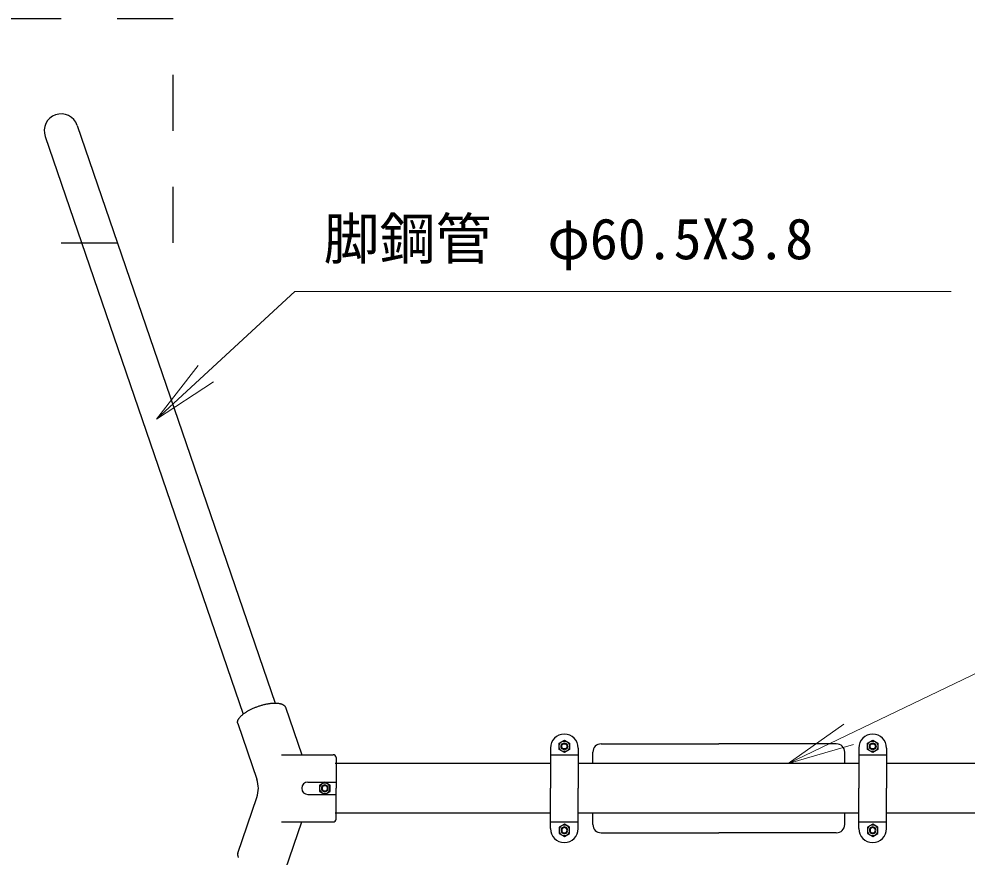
# Model space of a CAD drawing. Units: millimetres at full size, sheet at 1:40; details may follow other scales. Extents: x 600 to 16200, y 600 to 11280.
# Drawn here: x 2896 to 4590, y 5919 to 7417 of the extents above; entities that cross this region are included whole.
import ezdxf
from ezdxf.enums import TextEntityAlignment as Align

# ---------------------------------------------------------------- set-up
doc = ezdxf.new("R2010")
doc.units = ezdxf.units.MM
doc.header["$LTSCALE"] = 40
doc.linetypes.add('USER1', pattern=[5, 2.5, -2.5])
doc.layers.add('D-STR-HTXT\u3000旗上げ', color=7, linetype='Continuous', lineweight=13)
doc.layers.add('D-STR\u3000構造物外形線', color=1, linetype='Continuous', lineweight=25)
doc.styles.add('ＭＳ ゴシック', font='')
doc.styles.get('ＭＳ ゴシック').set_extended_font_data('MS Gothic')

# ---------------------------------------------------------------- blocks, each defined once
blk = doc.blocks.new('open_arrow')
at = {"color": 0, "linetype": 'Continuous', "lineweight": -2}
blk.add_lwpolyline([(7.5, 1.25), (0, 0), (7.5, -1.25)], dxfattribs=at)

msp = doc.modelspace()

# ---------------------------------------------------------------- linework, layer by layer
at = {"layer": 'D-STR-HTXT\u3000旗上げ'}
for points in [[(3141.62, 6701.97), (3388.62, 6930.09), (3404.62, 6930.09), (4561.47, 6930.09), (3983.04, 6930.09)], [(4270.02, 6086.65), (4760.27, 6321.58), (4776.27, 6321.58), (5928.56, 6321.58), (5352.42, 6321.58)]]:
    msp.add_lwpolyline(points, dxfattribs=at)
at = {"layer": 'D-STR\u3000構造物外形線'}
for p, q in [((2999.84, 7226.91), (3353.8, 6194.4)), ((2942.6, 7207.29), (3296.56, 6174.78)), ((3371.93, 6187), (3401.03, 6102.1)), ((3286.79, 6157.81), (3320.9, 6058.32)), ((3860.82, 6122.58), (3870.35, 6128.05)), ((3860.82, 6111.63), (3860.82, 6122.58)), ((3861.12, 6119.58), (3863.6, 6123.85)), ((3861.12, 6114.63), (3861.12, 6119.58)), ((3863.6, 6123.85), (3867.87, 6126.33)), ((3864.35, 6117.1), (3864.57, 6118.68)), ((3864.57, 6115.53), (3864.35, 6117.1)), ((3864.57, 6118.68), (3865.17, 6120.1)), ((3865.17, 6114.1), (3864.57, 6115.53)), ((3865.17, 6120.1), (3866.07, 6121.38)), ((3865.62, 6117.1), (3865.85, 6118.6)), ((3865.85, 6115.68), (3865.62, 6117.1)), ((3865.85, 6118.6), (3866.52, 6119.88)), ((3866.52, 6114.33), (3865.85, 6115.68)), ((3866.07, 6121.38), (3867.35, 6122.28)), ((3866.52, 6119.88), (3867.57, 6120.93)), ((3867.35, 6122.28), (3868.77, 6122.88)), ((3867.57, 6120.93), (3868.85, 6121.6)), ((3867.87, 6126.33), (3872.82, 6126.33)), ((3868.77, 6122.88), (3870.35, 6123.1)), ((3868.85, 6121.6), (3870.35, 6121.83)), ((3870.35, 6128.05), (3879.8, 6122.58)), ((3870.35, 6123.1), (3871.92, 6122.88)), ((3870.35, 6121.83), (3871.77, 6121.6)), ((3871.77, 6121.6), (3873.12, 6120.93)), ((3871.92, 6122.88), (3873.35, 6122.28)), ((3872.82, 6126.33), (3877.02, 6123.85)), ((3873.12, 6120.93), (3874.17, 6119.88)), ((3873.35, 6122.28), (3874.55, 6121.38)), ((3874.17, 6119.88), (3874.85, 6118.6)), ((3874.85, 6115.68), (3874.17, 6114.33)), ((3874.55, 6121.38), (3875.52, 6120.1)), ((3874.85, 6118.6), (3875.07, 6117.1)), ((3875.07, 6117.1), (3874.85, 6115.68)), ((3875.52, 6120.1), (3876.12, 6118.68)), ((3876.12, 6115.53), (3875.52, 6114.1)), ((3876.12, 6118.68), (3876.35, 6117.1)), ((3876.35, 6117.1), (3876.12, 6115.53)), ((3877.02, 6123.85), (3879.5, 6119.58)), ((3879.5, 6119.58), (3879.5, 6114.63)), ((3879.8, 6122.58), (3879.8, 6111.63)), ((3936.22, 6121.6), (4146.22, 6121.6)), ((4356.22, 6121.6), (4146.22, 6121.6)), ((4411.7, 6122.58), (4421.22, 6128.05)), ((4411.7, 6111.63), (4411.7, 6122.58)), ((4412, 6119.58), (4414.47, 6123.85)), ((4412, 6114.63), (4412, 6119.58)), ((4414.47, 6123.85), (4418.75, 6126.33)), ((4415.22, 6117.1), (4415.45, 6118.68)), ((4415.45, 6115.53), (4415.22, 6117.1)), ((4415.45, 6118.68), (4416.05, 6120.1)), ((4416.05, 6114.1), (4415.45, 6115.53)), ((4416.05, 6120.1), (4416.95, 6121.38)), ((4416.5, 6117.1), (4416.72, 6118.6)), ((4416.72, 6115.68), (4416.5, 6117.1)), ((4416.72, 6118.6), (4417.4, 6119.88)), ((4417.4, 6114.33), (4416.72, 6115.68)), ((4416.95, 6121.38), (4418.22, 6122.28)), ((4417.4, 6119.88), (4418.45, 6120.93)), ((4418.22, 6122.28), (4419.65, 6122.88)), ((4418.45, 6120.93), (4419.72, 6121.6)), ((4418.75, 6126.33), (4423.7, 6126.33)), ((4419.65, 6122.88), (4421.22, 6123.1)), ((4419.72, 6121.6), (4421.22, 6121.83)), ((4421.22, 6128.05), (4430.67, 6122.58)), ((4421.22, 6123.1), (4422.8, 6122.88)), ((4421.22, 6121.83), (4422.65, 6121.6)), ((4422.65, 6121.6), (4424, 6120.93)), ((4422.8, 6122.88), (4424.22, 6122.28)), ((4423.7, 6126.33), (4427.9, 6123.85)), ((4424, 6120.93), (4425.05, 6119.88)), ((4424.22, 6122.28), (4425.42, 6121.38)), ((4425.05, 6119.88), (4425.72, 6118.6)), ((4425.72, 6115.68), (4425.05, 6114.33)), ((4425.42, 6121.38), (4426.4, 6120.1)), ((4425.72, 6118.6), (4425.95, 6117.1)), ((4425.95, 6117.1), (4425.72, 6115.68)), ((4426.4, 6120.1), (4427, 6118.68)), ((4427, 6115.53), (4426.4, 6114.1)), ((4427, 6118.68), (4427.22, 6117.1)), ((4427.22, 6117.1), (4427, 6115.53)), ((4427.9, 6123.85), (4430.37, 6119.58)), ((4430.37, 6119.58), (4430.37, 6114.63)), ((4430.67, 6122.58), (4430.67, 6111.63)), ((3365.2, 6102.1), (3457.35, 6102.1)), ((3845.6, 6114.1), (3845.6, 6042.1)), ((3845.6, 6102.1), (3895.1, 6102.1)), ((3870.35, 6106.15), (3860.82, 6111.63)), ((3863.6, 6110.43), (3861.12, 6114.63)), ((3867.87, 6107.95), (3863.6, 6110.43)), ((3866.07, 6112.9), (3865.17, 6114.1)), ((3867.35, 6111.93), (3866.07, 6112.9)), ((3867.57, 6113.28), (3866.52, 6114.33)), ((3868.77, 6111.33), (3867.35, 6111.93)), ((3868.85, 6112.6), (3867.57, 6113.28)), ((3872.82, 6107.95), (3867.87, 6107.95)), ((3870.35, 6111.1), (3868.77, 6111.33)), ((3870.35, 6112.38), (3868.85, 6112.6)), ((3871.77, 6112.6), (3870.35, 6112.38)), ((3879.8, 6111.63), (3870.35, 6106.15)), ((3871.92, 6111.33), (3870.35, 6111.1)), ((3873.12, 6113.28), (3871.77, 6112.6)), ((3873.35, 6111.93), (3871.92, 6111.33)), ((3877.02, 6110.43), (3872.82, 6107.95)), ((3874.17, 6114.33), (3873.12, 6113.28)), ((3874.55, 6112.9), (3873.35, 6111.93)), ((3875.52, 6114.1), (3874.55, 6112.9)), ((3879.5, 6114.63), (3877.02, 6110.43)), ((3895.1, 6114.1), (3895.1, 6042.1)), ((3921.22, 6087.1), (3921.22, 6106.6)), ((4371.22, 6087.1), (4371.22, 6106.6)), ((4396.47, 6114.1), (4396.47, 6042.1)), ((4396.47, 6102.1), (4445.97, 6102.1)), ((4421.22, 6106.15), (4411.7, 6111.63)), ((4414.47, 6110.43), (4412, 6114.63)), ((4418.75, 6107.95), (4414.47, 6110.43)), ((4416.95, 6112.9), (4416.05, 6114.1)), ((4418.22, 6111.93), (4416.95, 6112.9)), ((4418.45, 6113.28), (4417.4, 6114.33)), ((4419.65, 6111.33), (4418.22, 6111.93)), ((4419.72, 6112.6), (4418.45, 6113.28)), ((4423.7, 6107.95), (4418.75, 6107.95)), ((4421.22, 6111.1), (4419.65, 6111.33)), ((4421.22, 6112.38), (4419.72, 6112.6)), ((4422.65, 6112.6), (4421.22, 6112.38)), ((4430.67, 6111.63), (4421.22, 6106.15)), ((4422.8, 6111.33), (4421.22, 6111.1)), ((4424, 6113.28), (4422.65, 6112.6)), ((4424.22, 6111.93), (4422.8, 6111.33)), ((4427.9, 6110.43), (4423.7, 6107.95)), ((4425.05, 6114.33), (4424, 6113.28)), ((4425.42, 6112.9), (4424.22, 6111.93)), ((4426.4, 6114.1), (4425.42, 6112.9)), ((4430.37, 6114.63), (4427.9, 6110.43)), ((4445.97, 6114.1), (4445.97, 6042.1)), ((3845.6, 6086.65), (3460.85, 6086.65)), ((3462.35, 6097.1), (3462.35, 6042.1)), ((4396.47, 6086.65), (3895.1, 6086.65)), ((4996.47, 6086.65), (4445.97, 6086.65)), ((3412.1, 6053.1), (3462.35, 6053.1)), ((3442.35, 6053.05), (3432.82, 6047.58)), ((3432.82, 6047.58), (3432.82, 6036.63)), ((3435.6, 6048.78), (3433.12, 6044.58)), ((3439.87, 6051.25), (3435.6, 6048.78)), ((3439.35, 6047.28), (3438.07, 6046.3)), ((3440.77, 6047.88), (3439.35, 6047.28)), ((3444.82, 6051.25), (3439.87, 6051.25)), ((3442.35, 6048.1), (3440.77, 6047.88)), ((3451.8, 6047.58), (3442.35, 6053.05)), ((3443.92, 6047.88), (3442.35, 6048.1)), ((3445.35, 6047.28), (3443.92, 6047.88)), ((3449.02, 6048.78), (3444.82, 6051.25)), ((3446.55, 6046.3), (3445.35, 6047.28)), ((3451.5, 6044.58), (3449.02, 6048.78)), ((3451.8, 6036.63), (3451.8, 6047.58)), ((3412.1, 6031.1), (3462.35, 6031.1)), ((3432.82, 6036.63), (3442.35, 6031.15)), ((3433.12, 6044.58), (3433.12, 6039.63)), ((3433.12, 6039.63), (3435.6, 6035.35)), ((3435.6, 6035.35), (3439.87, 6032.88)), ((3436.57, 6043.68), (3436.35, 6042.1)), ((3436.35, 6042.1), (3436.57, 6040.53)), ((3437.17, 6045.1), (3436.57, 6043.68)), ((3436.57, 6040.53), (3437.17, 6039.1)), ((3438.07, 6046.3), (3437.17, 6045.1)), ((3437.17, 6039.1), (3438.07, 6037.83)), ((3437.85, 6043.53), (3437.62, 6042.1)), ((3437.62, 6042.1), (3437.85, 6040.6)), ((3438.52, 6044.88), (3437.85, 6043.53)), ((3437.85, 6040.6), (3438.52, 6039.33)), ((3438.07, 6037.83), (3439.35, 6036.93)), ((3439.57, 6045.93), (3438.52, 6044.88)), ((3438.52, 6039.33), (3439.57, 6038.28)), ((3439.35, 6036.93), (3440.77, 6036.33)), ((3440.85, 6046.6), (3439.57, 6045.93)), ((3439.57, 6038.28), (3440.85, 6037.6)), ((3439.87, 6032.88), (3444.82, 6032.88)), ((3440.77, 6036.33), (3442.35, 6036.1)), ((3442.35, 6046.83), (3440.85, 6046.6)), ((3440.85, 6037.6), (3442.35, 6037.38)), ((3443.77, 6046.6), (3442.35, 6046.83)), ((3442.35, 6037.38), (3443.77, 6037.6)), ((3442.35, 6031.15), (3451.8, 6036.63)), ((3442.35, 6036.1), (3443.92, 6036.33)), ((3445.12, 6045.93), (3443.77, 6046.6)), ((3443.77, 6037.6), (3445.12, 6038.28)), ((3443.92, 6036.33), (3445.35, 6036.93)), ((3444.82, 6032.88), (3449.02, 6035.35)), ((3446.17, 6044.88), (3445.12, 6045.93)), ((3445.12, 6038.28), (3446.17, 6039.33)), ((3445.35, 6036.93), (3446.55, 6037.83)), ((3446.85, 6043.53), (3446.17, 6044.88)), ((3446.17, 6039.33), (3446.85, 6040.6)), ((3447.52, 6045.1), (3446.55, 6046.3)), ((3446.55, 6037.83), (3447.52, 6039.1)), ((3447.07, 6042.1), (3446.85, 6043.53)), ((3446.85, 6040.6), (3447.07, 6042.1)), ((3448.12, 6043.68), (3447.52, 6045.1)), ((3447.52, 6039.1), (3448.12, 6040.53)), ((3448.35, 6042.1), (3448.12, 6043.68)), ((3448.12, 6040.53), (3448.35, 6042.1)), ((3449.02, 6035.35), (3451.5, 6039.63)), ((3451.5, 6039.63), (3451.5, 6044.58)), ((3462.35, 5987.1), (3462.35, 6042.1)), ((3845.6, 5970.1), (3845.6, 6042.1)), ((3895.1, 5970.1), (3895.1, 6042.1)), ((4396.47, 5970.1), (4396.47, 6042.1)), ((4445.97, 5970.1), (4445.97, 6042.1)), ((3286.79, 5926.39), (3320.9, 6025.89)), ((3845.6, 5997.55), (3460.85, 5997.55)), ((4396.47, 5997.55), (3895.1, 5997.55)), ((3921.22, 5977.6), (3921.22, 5997.1)), ((4371.22, 5977.6), (4371.22, 5997.1)), ((4996.47, 5997.55), (4445.97, 5997.55)), ((3365.2, 5982.1), (3457.35, 5982.1)), ((3371.93, 5897.21), (3401.03, 5982.1)), ((3845.6, 5982.1), (3895.1, 5982.1)), ((4396.47, 5982.1), (4445.97, 5982.1)), ((3870.35, 5978.05), (3860.82, 5972.58)), ((3860.82, 5972.58), (3860.82, 5961.63)), ((3863.6, 5973.78), (3861.12, 5969.58)), ((3861.12, 5969.58), (3861.12, 5964.63)), ((3861.12, 5964.63), (3863.6, 5960.35)), ((3867.87, 5976.25), (3863.6, 5973.78)), ((3864.57, 5968.68), (3864.35, 5967.1)), ((3864.35, 5967.1), (3864.57, 5965.53)), ((3865.17, 5970.1), (3864.57, 5968.68)), ((3864.57, 5965.53), (3865.17, 5964.1)), ((3866.07, 5971.3), (3865.17, 5970.1)), ((3865.17, 5964.1), (3866.07, 5962.83)), ((3865.85, 5968.53), (3865.62, 5967.1)), ((3865.62, 5967.1), (3865.85, 5965.6)), ((3866.52, 5969.88), (3865.85, 5968.53)), ((3865.85, 5965.6), (3866.52, 5964.33)), ((3867.35, 5972.28), (3866.07, 5971.3)), ((3866.07, 5962.83), (3867.35, 5961.93)), ((3867.57, 5970.93), (3866.52, 5969.88)), ((3866.52, 5964.33), (3867.57, 5963.28)), ((3868.77, 5972.88), (3867.35, 5972.28)), ((3868.85, 5971.6), (3867.57, 5970.93)), ((3867.57, 5963.28), (3868.85, 5962.6)), ((3872.82, 5976.25), (3867.87, 5976.25)), ((3870.35, 5973.1), (3868.77, 5972.88)), ((3870.35, 5971.83), (3868.85, 5971.6)), ((3868.85, 5962.6), (3870.35, 5962.38)), ((3879.8, 5972.58), (3870.35, 5978.05)), ((3871.92, 5972.88), (3870.35, 5973.1)), ((3871.77, 5971.6), (3870.35, 5971.83)), ((3870.35, 5962.38), (3871.77, 5962.6)), ((3873.12, 5970.93), (3871.77, 5971.6)), ((3871.77, 5962.6), (3873.12, 5963.28)), ((3873.35, 5972.28), (3871.92, 5972.88)), ((3877.02, 5973.78), (3872.82, 5976.25)), ((3874.17, 5969.88), (3873.12, 5970.93)), ((3873.12, 5963.28), (3874.17, 5964.33)), ((3874.55, 5971.3), (3873.35, 5972.28)), ((3873.35, 5961.93), (3874.55, 5962.83)), ((3874.85, 5968.53), (3874.17, 5969.88)), ((3874.17, 5964.33), (3874.85, 5965.6)), ((3875.52, 5970.1), (3874.55, 5971.3)), ((3874.55, 5962.83), (3875.52, 5964.1)), ((3875.07, 5967.1), (3874.85, 5968.53)), ((3874.85, 5965.6), (3875.07, 5967.1)), ((3876.12, 5968.68), (3875.52, 5970.1)), ((3875.52, 5964.1), (3876.12, 5965.53)), ((3876.35, 5967.1), (3876.12, 5968.68)), ((3876.12, 5965.53), (3876.35, 5967.1)), ((3879.5, 5969.58), (3877.02, 5973.78)), ((3877.02, 5960.35), (3879.5, 5964.63)), ((3879.5, 5964.63), (3879.5, 5969.58)), ((3879.8, 5961.63), (3879.8, 5972.58)), ((3936.22, 5962.6), (4146.22, 5962.6)), ((4356.22, 5962.6), (4146.22, 5962.6)), ((4421.22, 5978.05), (4411.7, 5972.58)), ((4411.7, 5972.58), (4411.7, 5961.63)), ((4414.47, 5973.78), (4412, 5969.58)), ((4412, 5969.58), (4412, 5964.63)), ((4412, 5964.63), (4414.47, 5960.35)), ((4418.75, 5976.25), (4414.47, 5973.78)), ((4415.45, 5968.68), (4415.22, 5967.1)), ((4415.22, 5967.1), (4415.45, 5965.53)), ((4416.05, 5970.1), (4415.45, 5968.68)), ((4415.45, 5965.53), (4416.05, 5964.1)), ((4416.95, 5971.3), (4416.05, 5970.1)), ((4416.05, 5964.1), (4416.95, 5962.83)), ((4416.72, 5968.53), (4416.5, 5967.1)), ((4416.5, 5967.1), (4416.72, 5965.6)), ((4417.4, 5969.88), (4416.72, 5968.53)), ((4416.72, 5965.6), (4417.4, 5964.33)), ((4418.22, 5972.28), (4416.95, 5971.3)), ((4416.95, 5962.83), (4418.22, 5961.93)), ((4418.45, 5970.93), (4417.4, 5969.88)), ((4417.4, 5964.33), (4418.45, 5963.28)), ((4419.65, 5972.88), (4418.22, 5972.28)), ((4419.72, 5971.6), (4418.45, 5970.93)), ((4418.45, 5963.28), (4419.72, 5962.6)), ((4423.7, 5976.25), (4418.75, 5976.25)), ((4421.22, 5973.1), (4419.65, 5972.88)), ((4421.22, 5971.83), (4419.72, 5971.6)), ((4419.72, 5962.6), (4421.22, 5962.38)), ((4430.67, 5972.58), (4421.22, 5978.05)), ((4422.8, 5972.88), (4421.22, 5973.1)), ((4422.65, 5971.6), (4421.22, 5971.83)), ((4421.22, 5962.38), (4422.65, 5962.6)), ((4424, 5970.93), (4422.65, 5971.6)), ((4422.65, 5962.6), (4424, 5963.28)), ((4424.22, 5972.28), (4422.8, 5972.88)), ((4427.9, 5973.78), (4423.7, 5976.25)), ((4425.05, 5969.88), (4424, 5970.93)), ((4424, 5963.28), (4425.05, 5964.33)), ((4425.42, 5971.3), (4424.22, 5972.28)), ((4424.22, 5961.93), (4425.42, 5962.83)), ((4425.72, 5968.53), (4425.05, 5969.88)), ((4425.05, 5964.33), (4425.72, 5965.6)), ((4426.4, 5970.1), (4425.42, 5971.3)), ((4425.42, 5962.83), (4426.4, 5964.1)), ((4425.95, 5967.1), (4425.72, 5968.53)), ((4425.72, 5965.6), (4425.95, 5967.1)), ((4427, 5968.68), (4426.4, 5970.1)), ((4426.4, 5964.1), (4427, 5965.53)), ((4427.22, 5967.1), (4427, 5968.68)), ((4427, 5965.53), (4427.22, 5967.1)), ((4430.37, 5969.58), (4427.9, 5973.78)), ((4427.9, 5960.35), (4430.37, 5964.63)), ((4430.37, 5964.63), (4430.37, 5969.58)), ((4430.67, 5961.63), (4430.67, 5972.58)), ((3860.82, 5961.63), (3870.35, 5956.15)), ((3863.6, 5960.35), (3867.87, 5957.88)), ((3867.35, 5961.93), (3868.77, 5961.33)), ((3867.87, 5957.88), (3872.82, 5957.88)), ((3868.77, 5961.33), (3870.35, 5961.1)), ((3870.35, 5956.15), (3879.8, 5961.63)), ((3870.35, 5961.1), (3871.92, 5961.33)), ((3871.92, 5961.33), (3873.35, 5961.93)), ((3872.82, 5957.88), (3877.02, 5960.35)), ((4411.7, 5961.63), (4421.22, 5956.15)), ((4414.47, 5960.35), (4418.75, 5957.88)), ((4418.22, 5961.93), (4419.65, 5961.33)), ((4418.75, 5957.88), (4423.7, 5957.88)), ((4419.65, 5961.33), (4421.22, 5961.1)), ((4421.22, 5956.15), (4430.67, 5961.63)), ((4421.22, 5961.1), (4422.8, 5961.33)), ((4422.8, 5961.33), (4424.22, 5961.93)), ((4423.7, 5957.88), (4427.9, 5960.35))]:
    msp.add_line(p, q, dxfattribs=at)
at = {"layer": 'D-STR\u3000構造物外形線', "linetype": 'USER1'}
msp.add_lwpolyline([(3171.22, 7417.1), (2771.22, 7417.1), (2771.22, 7017.1), (3171.22, 7017.1)], close=True, dxfattribs=at)
at = {"layer": 'D-STR\u3000構造物外形線'}
for points in [[(3286.79, 6157.81), (3286.63, 6158.33), (3286.52, 6158.87), (3286.45, 6159.42), (3286.42, 6159.99), (3286.43, 6160.57), (3286.49, 6161.15), (3286.58, 6161.75), (3286.72, 6162.36), (3286.9, 6162.98), (3287.13, 6163.61), (3287.39, 6164.25), (3287.7, 6164.9), (3288.05, 6165.55), (3288.44, 6166.21), (3288.87, 6166.87), (3289.34, 6167.55), (3289.84, 6168.22), (3290.39, 6168.9), (3290.98, 6169.59), (3291.6, 6170.27), (3292.26, 6170.96), (3292.96, 6171.65), (3293.69, 6172.34), (3294.46, 6173.04), (3295.27, 6173.73), (3296.1, 6174.41), (3296.97, 6175.1), (3297.87, 6175.79), (3298.81, 6176.47), (3299.77, 6177.14), (3300.76, 6177.82), (3301.78, 6178.48), (3302.83, 6179.15), (3303.9, 6179.8), (3305, 6180.45), (3306.13, 6181.09), (3307.27, 6181.72), (3308.44, 6182.34), (3309.63, 6182.95), (3310.84, 6183.55), (3312.06, 6184.14), (3313.3, 6184.72), (3314.56, 6185.29), (3315.84, 6185.84), (3317.12, 6186.38), (3318.42, 6186.91), (3319.73, 6187.42), (3321.05, 6187.92), (3322.38, 6188.4), (3323.71, 6188.87), (3325.05, 6189.32), (3326.4, 6189.75), (3327.74, 6190.17), (3329.09, 6190.57), (3330.44, 6190.95), (3331.79, 6191.31), (3333.14, 6191.65), (3334.48, 6191.98), (3335.81, 6192.28), (3337.14, 6192.57), (3338.47, 6192.84), (3339.78, 6193.08), (3341.08, 6193.31), (3342.38, 6193.51), (3343.65, 6193.7), (3344.92, 6193.86), (3346.17, 6194), (3347.4, 6194.12), (3348.62, 6194.22), (3349.81, 6194.3), (3350.99, 6194.36), (3352.14, 6194.39), (3353.27, 6194.4), (3354.38, 6194.39), (3355.47, 6194.36), (3356.52, 6194.31), (3357.56, 6194.24), (3358.56, 6194.14), (3359.53, 6194.02), (3360.48, 6193.89), (3361.39, 6193.73), (3362.27, 6193.55), (3363.12, 6193.34), (3363.94, 6193.12), (3364.72, 6192.88), (3365.47, 6192.62), (3366.18, 6192.33), (3366.86, 6192.03), (3367.5, 6191.71), (3368.1, 6191.37), (3368.66, 6191.01), (3369.18, 6190.63), (3369.67, 6190.24), (3370.11, 6189.82), (3370.52, 6189.39), (3370.88, 6188.94), (3371.21, 6188.48), (3371.49, 6188), (3371.73, 6187.51), (3371.93, 6187)], [(3286.79, 5926.39), (3286.63, 5925.87), (3286.52, 5925.33), (3286.45, 5924.78), (3286.42, 5924.21), (3286.43, 5923.64), (3286.49, 5923.05), (3286.58, 5922.45), (3286.72, 5921.84), (3286.9, 5921.22), (3287.13, 5920.59), (3287.39, 5919.95), (3287.7, 5919.31), (3288.05, 5918.65)]]:
    msp.add_lwpolyline(points, dxfattribs=at)
for centre, radius, start, end in [((2971.22, 7217.1), 30.25, 18.92244, 198.92244), ((3870.35, 6114.1), 24.75, 0, 180), ((4421.22, 6114.1), 24.75, 0, 180), ((3936.22, 6106.6), 15, 90, 180), ((4356.22, 6106.6), 15, 0, 90), ((3457.35, 6097.1), 5, 0, 90), ((3273.6, 6042.1), 50, 341.07756, 18.92244), ((3412.1, 6042.1), 11, 90, 270), ((3457.35, 5987.1), 5, 270, 0), ((3870.35, 5970.1), 24.75, 180, 0), ((3936.22, 5977.6), 15, 180, 270), ((4356.22, 5977.6), 15, 270, 0), ((4421.22, 5970.1), 24.75, 180, 0)]:
    msp.add_arc(centre, radius, start, end, dxfattribs=at)

# ---------------------------------------------------------------- block references
at = {"layer": 'D-STR-HTXT\u3000旗上げ', "xscale": 16, "yscale": 16}
for p, rotation in [((3141.62, 6701.97), 42.7), ((4270.02, 6086.65), 25.6)]:
    msp.add_blockref('open_arrow', p, dxfattribs=dict(at, rotation=rotation))

# ---------------------------------------------------------------- texts
at = {"layer": 'D-STR-HTXT\u3000旗上げ', "style": 'ＭＳ ゴシック'}
msp.add_text('脚鋼管\u3000φ60.5X3.8', height=73.31, dxfattribs=at).set_placement((3440.13, 6965.6), align=Align.BOTTOM_LEFT)

doc.saveas('drawing.dxf')
